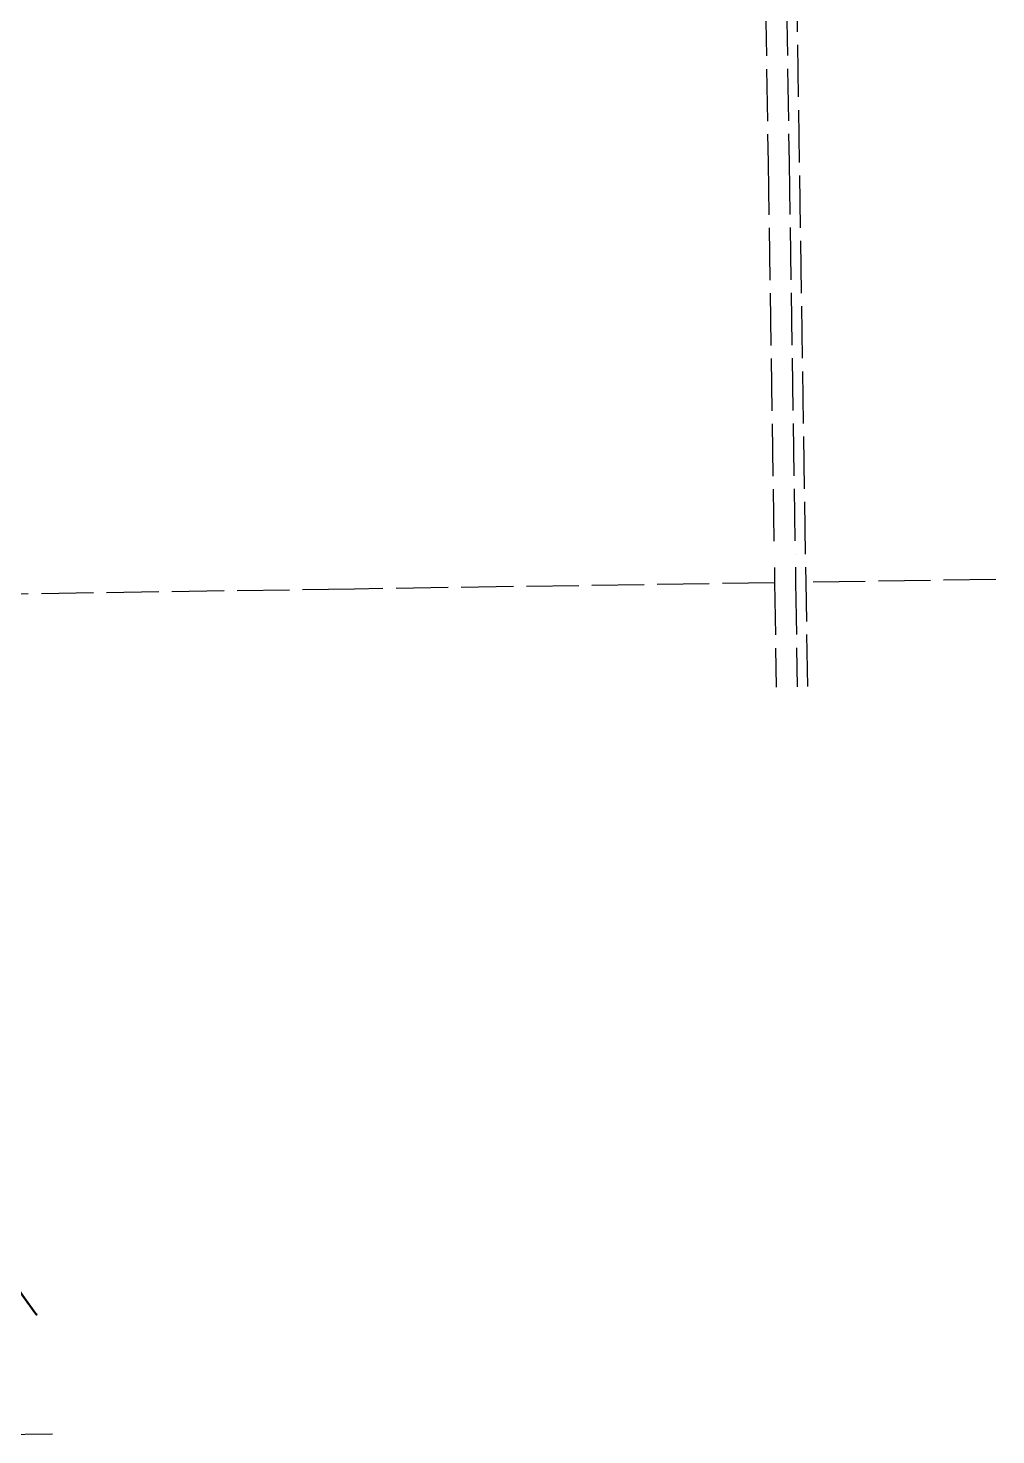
# Model space of a CAD drawing. Extents: x 562422 to 574052, y 6201080 to 6208306.
# Drawn here: x 565868 to 566795, y 6205764 to 6207110 of the extents above; entities that cross this region are included whole.
import ezdxf

# ---------------------------------------------------------------- set-up
doc = ezdxf.new("R2010")
doc.units = 0
doc.header["$LTSCALE"] = 5
for name, pattern in [('DASHDOT2', [12.7, 6.35, -3.175, 0, -3.175]), ('foc-QUARTERLINE', [33, 25, -3, 2, -3]), ('foc-UNSURVEYED', [12.5, 10, -2.5])]:
    doc.linetypes.add(name, pattern=pattern)
for name, color, linetype in [('AS-WILDLIFE', 131, 'DASHDOT2'), ('L-SECQ', 8, 'foc-QUARTERLINE'), ('L-USEC', 7, 'foc-UNSURVEYED')]:
    doc.layers.add(name, color=color, linetype=linetype)

msp = doc.modelspace()

# ---------------------------------------------------------------- linework, layer by layer
at = {"layer": 'AS-WILDLIFE', "const_width": 2, "flags": 128}
msp.add_lwpolyline([(565876.498, 6205878.028), (565873.941, 6205881.31), (565862.761, 6205896.907), (565852.212, 6205912.938), (565842.312, 6205929.377), (565833.076, 6205946.198), (565824.52, 6205963.375), (565810.259, 6205976.4), (565796.517, 6205989.972), (565783.315, 6206004.068), (565770.671, 6206018.667), (565758.605, 6206033.749), (565747.136, 6206049.288), (565736.281, 6206065.263), (565726.057, 6206081.648), (565716.478, 6206098.419), (565707.56, 6206115.551), (565699.316, 6206133.016), (565691.759, 6206150.79), (565684.899, 6206168.845), (565678.748, 6206187.153), (565673.315, 6206205.686), (565668.608, 6206224.418), (565664.634, 6206243.318), (565659.554, 6206260.941), (565655.125, 6206278.738), (565651.351, 6206296.686), (565648.238, 6206314.76), (565645.79, 6206332.936), (565644.011, 6206351.189), (565642.902, 6206369.496), (565642.466, 6206387.831), (565642.703, 6206406.169), (565643.612, 6206424.487), (565645.192, 6206442.759), (565647.442, 6206460.961), (565655.246, 6206515.855), (565662.064, 6206553.444), (565690.771, 6206683.266), (565695.156, 6206701.543), (565700.232, 6206719.64), (565705.992, 6206737.531), (565712.428, 6206755.19), (565719.53, 6206772.592), (565727.288, 6206789.711), (565735.691, 6206806.523), (565744.727, 6206823.004), (565754.382, 6206839.13), (565764.643, 6206854.877), (565775.496, 6206870.222), (565786.923, 6206885.145), (565798.909, 6206899.622), (565811.436, 6206913.634), (565838.092, 6206949.009), (565843.971, 6206956.07), (565856.157, 6206970.253), (565859.749, 6206974.115)], dxfattribs=at)
at = {"layer": 'L-SECQ'}
msp.add_line((565825.353, 6205763.581), (565891.251, 6205764.567), dxfattribs=at)
at = {"layer": 'L-USEC'}
for p, q in [((566570.207, 6207383.705), (566576.437, 6206981.552)), ((566590.312, 6207384.017), (566596.542, 6206981.863)), ((566606.595, 6206982.004), (566600.364, 6207384.157)), ((566576.437, 6206981.552), (566582.242, 6206606.807)), ((566596.542, 6206981.863), (566602.352, 6206606.807)), ((566612.407, 6206606.807), (566606.595, 6206982.004)), ((566582.442, 6206593.88), (566582.666, 6206579.397)), ((566602.548, 6206594.191), (566602.772, 6206579.708)), ((566612.824, 6206579.848), (566612.6, 6206594.346)), ((566582.666, 6206579.397), (566180.605, 6206573.376)), ((566582.667, 6206579.397), (566584.215, 6206479.454)), ((566602.772, 6206579.698), (566604.32, 6206479.755)), ((566794.546, 6206582.568), (566612.824, 6206579.848)), ((566614.373, 6206479.905), (566612.824, 6206579.848)), ((566180.605, 6206573.376), (565778.544, 6206567.357))]:
    msp.add_line(p, q, dxfattribs=at)

doc.saveas('drawing.dxf')
